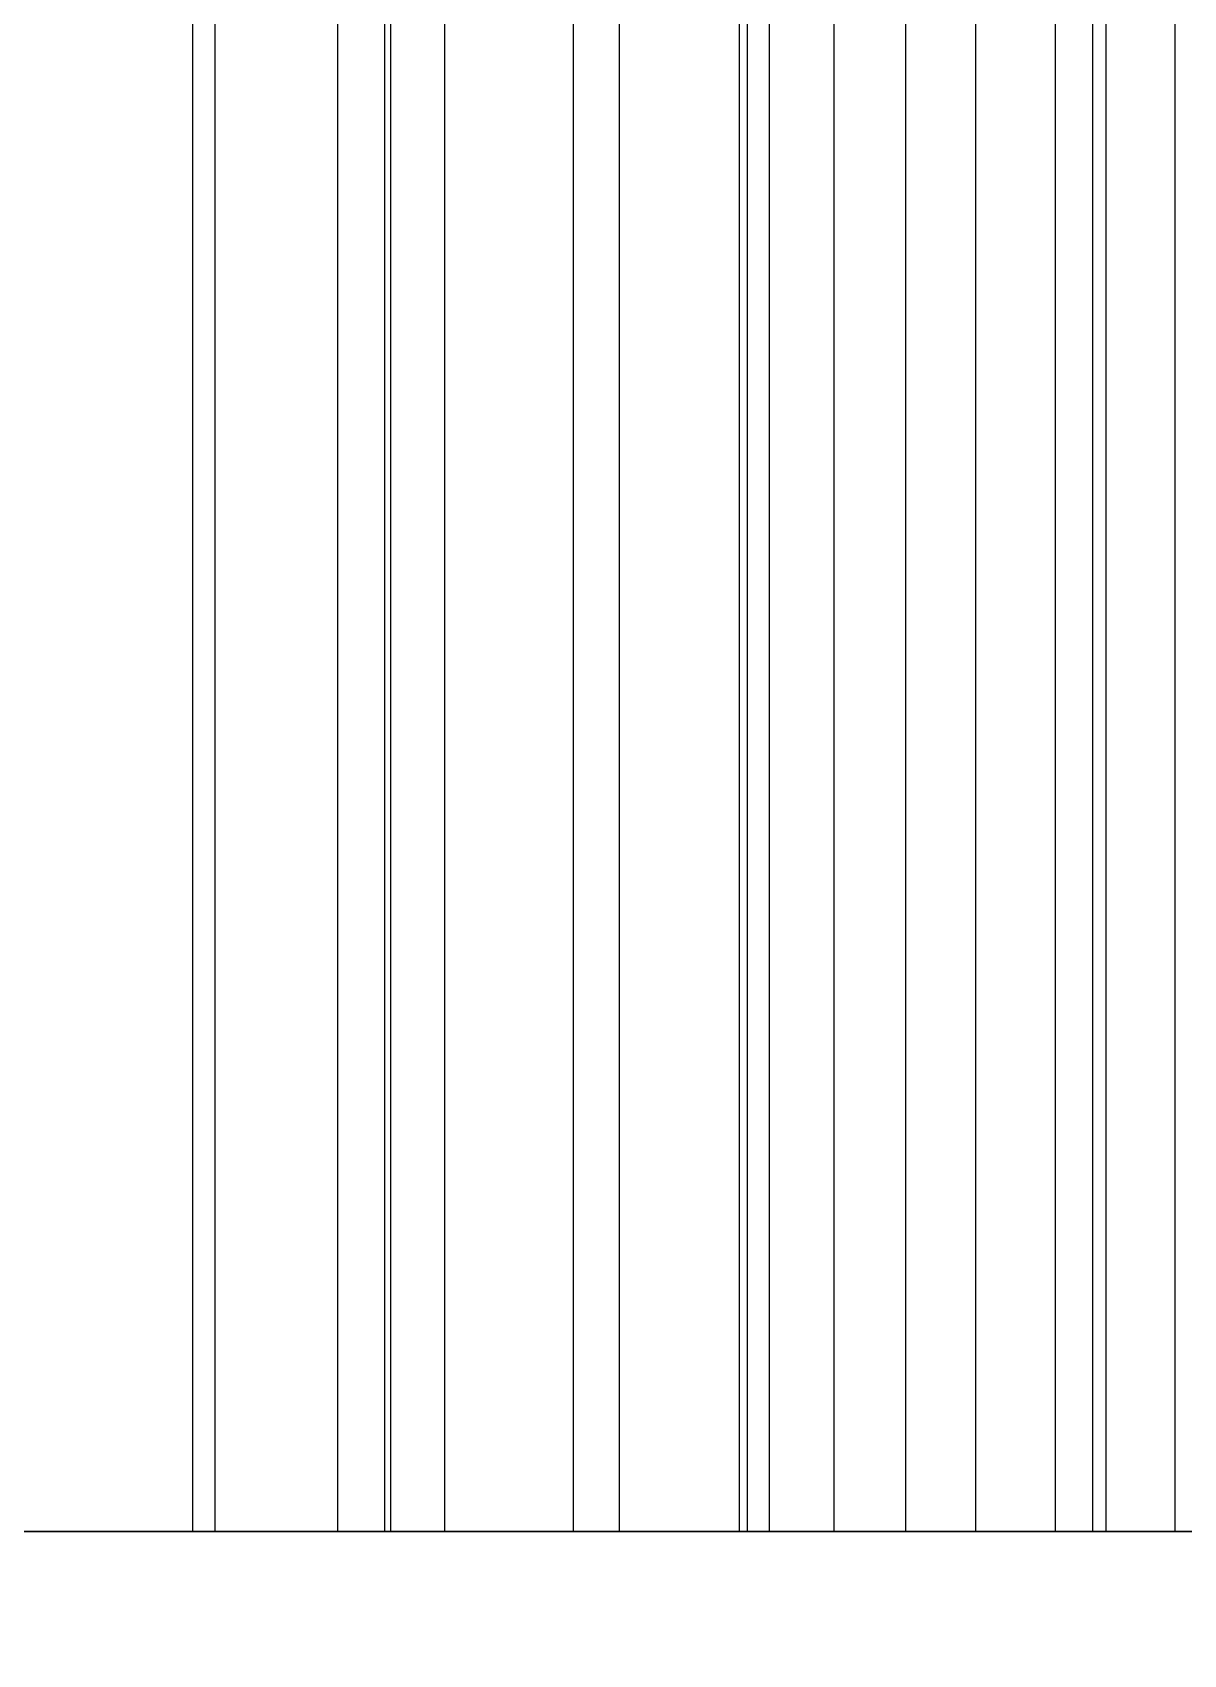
# Model space of a CAD drawing. Extents: x -60 to 60, y -153 to -30.
# Drawn here: x 54.051 to 55.649, y -90.171 to -87.921 of the extents above; entities that cross this region are included whole.
import ezdxf

# ---------------------------------------------------------------- set-up
doc = ezdxf.new("R2010")
doc.units = 0
doc.layers.add('Cut051006', color=7, linetype='CONTINUOUS')

msp = doc.modelspace()

# ---------------------------------------------------------------- linework, layer by layer
at = {"layer": 'Cut051006'}
for p, q in [((54.2733, -87, 73.4065), (54.2733, -90, 73.4065)), ((54.2733, -87, 73.4065), (54.2733, -90, 73.4065)), ((54.2733, -87, 41.2432), (54.2733, -90, 41.2432)), ((54.2733, -87, 41.2432), (54.2733, -90, 41.2432)), ((54.3045, -87, 74.3481), (54.3045, -90, 74.3481)), ((54.3045, -87, 74.3481), (54.3045, -90, 74.3481)), ((54.3045, -87, 40.3015), (54.3045, -90, 40.3015)), ((54.3045, -87, 40.3015), (54.3045, -90, 40.3015)), ((54.4745, -87, 74.245), (54.4745, -90, 74.245)), ((54.4745, -87, 74.245), (54.4745, -90, 74.245)), ((54.4745, -87, 40.4046), (54.4745, -90, 40.4046)), ((54.4745, -87, 40.4046), (54.4745, -90, 40.4046)), ((54.5398, -87, 73.5786), (54.5398, -90, 73.5786)), ((54.5398, -87, 73.5786), (54.5398, -90, 73.5786)), ((54.5398, -87, 41.0711), (54.5398, -90, 41.0711)), ((54.5398, -87, 41.0711), (54.5398, -90, 41.0711)), ((54.5484, -87, 72.4474), (54.5484, -90, 72.4474)), ((54.5484, -87, 72.4474), (54.5484, -90, 72.4474)), ((54.5484, -87, 42.2023), (54.5484, -90, 42.2023)), ((54.5484, -87, 42.2023), (54.5484, -90, 42.2023)), ((54.6231, -87, 73.7591), (54.6231, -90, 73.7591)), ((54.6231, -87, 73.7591), (54.6231, -90, 73.7591)), ((54.6231, -87, 40.8906), (54.6231, -90, 40.8906)), ((54.6231, -87, 40.8906), (54.6231, -90, 40.8906)), ((54.8015, -87, 71.5025), (54.8015, -90, 71.5025)), ((54.8015, -87, 71.5025), (54.8015, -90, 71.5025)), ((54.8015, -87, 43.1471), (54.8015, -90, 43.1471)), ((54.8015, -87, 43.1471), (54.8015, -90, 43.1471)), ((54.8656, -87, 72.4426), (54.8656, -90, 72.4426)), ((54.8656, -87, 72.4426), (54.8656, -90, 72.4426)), ((54.8656, -87, 42.2071), (54.8656, -90, 42.2071)), ((54.8656, -87, 42.2071), (54.8656, -90, 42.2071)), ((55.0318, -87, 72.3336), (55.0318, -90, 72.3336)), ((55.0318, -87, 72.3336), (55.0318, -90, 72.3336)), ((55.0318, -87, 42.3161), (55.0318, -90, 42.3161)), ((55.0318, -87, 42.3161), (55.0318, -90, 42.3161)), ((55.0429, -87, 70.5344), (55.0429, -90, 70.5344)), ((55.0429, -87, 70.5344), (55.0429, -90, 70.5344)), ((55.0429, -87, 44.1153), (55.0429, -90, 44.1153)), ((55.0429, -87, 44.1153), (55.0429, -90, 44.1153)), ((55.0738, -87, 71.6653), (55.0738, -90, 71.6653)), ((55.0738, -87, 71.6653), (55.0738, -90, 71.6653)), ((55.0738, -87, 42.9844), (55.0738, -90, 42.9844)), ((55.0738, -87, 42.9844), (55.0738, -90, 42.9844)), ((55.1633, -87, 71.8428), (55.1633, -90, 71.8428)), ((55.1633, -87, 71.8428), (55.1633, -90, 71.8428)), ((55.1633, -87, 42.8069), (55.1633, -90, 42.8069)), ((55.1633, -87, 42.8069), (55.1633, -90, 42.8069)), ((55.2629, -87, 69.5814), (55.2629, -90, 69.5814)), ((55.2629, -87, 69.5814), (55.2629, -90, 69.5814)), ((55.2629, -87, 45.0683), (55.2629, -90, 45.0683)), ((55.2629, -87, 45.0683), (55.2629, -90, 45.0683)), ((55.3597, -87, 70.5186), (55.3597, -90, 70.5186)), ((55.3597, -87, 70.5186), (55.3597, -90, 70.5186)), ((55.3597, -87, 44.1311), (55.3597, -90, 44.1311)), ((55.3597, -87, 44.1311), (55.3597, -90, 44.1311)), ((55.4704, -87, 68.6054), (55.4704, -90, 68.6054)), ((55.4704, -87, 68.6054), (55.4704, -90, 68.6054)), ((55.4704, -87, 46.0443), (55.4704, -90, 46.0443)), ((55.4704, -87, 46.0443), (55.4704, -90, 46.0443)), ((55.5221, -87, 70.4039), (55.5221, -90, 70.4039)), ((55.5221, -87, 70.4039), (55.5221, -90, 70.4039)), ((55.5221, -87, 44.2458), (55.5221, -90, 44.2458)), ((55.5221, -87, 44.2458), (55.5221, -90, 44.2458)), ((55.5408, -87, 69.7345), (55.5408, -90, 69.7345)), ((55.5408, -87, 69.7345), (55.5408, -90, 69.7345)), ((55.5408, -87, 44.9152), (55.5408, -90, 44.9152)), ((55.5408, -87, 44.9152), (55.5408, -90, 44.9152)), ((55.6364, -87, 69.9088), (55.6364, -90, 69.9088)), ((55.6364, -87, 69.9088), (55.6364, -90, 69.9088)), ((55.6364, -87, 44.7409), (55.6364, -90, 44.7409)), ((55.6364, -87, 44.7409), (55.6364, -90, 44.7409))]:
    msp.add_line(p, q, dxfattribs=at)
for centre in [(0, -90), (0, -90), (0, -93), (0, -93)]:
    msp.add_circle(centre, 60, dxfattribs=at)
for points, degree in [([(54.3045, -90, 74.3481), (54.1464, -90, 74.3197), (53.9874, -90, 74.3418)], 2), ([(53.9874, -90, 40.3078), (54.1464, -90, 40.33), (54.3045, -90, 40.3015)], 2), ([(54.3045, -90, 74.3481), (54.1464, -90, 74.3197), (53.9874, -90, 74.3418)], 2), ([(53.9874, -90, 40.3078), (54.1464, -90, 40.33), (54.3045, -90, 40.3015)], 2), ([(54.2733, -90, 73.4065), (54.3928, -90, 73.5138), (54.5398, -90, 73.5786)], 2), ([(54.5398, -90, 41.0711), (54.3928, -90, 41.1359), (54.2733, -90, 41.2432)], 2), ([(54.2733, -90, 73.4065), (54.3928, -90, 73.5138), (54.5398, -90, 73.5786)], 2), ([(54.5398, -90, 41.0711), (54.3928, -90, 41.1359), (54.2733, -90, 41.2432)], 2), ([(54.6231, -90, 73.7591), (54.4745, -90, 74.245)], 1), ([(54.4745, -90, 40.4046), (54.6231, -90, 40.8906)], 1), ([(54.6231, -90, 73.7591), (54.4745, -90, 74.245)], 1), ([(54.4745, -90, 40.4046), (54.6231, -90, 40.8906)], 1), ([(54.8656, -90, 72.4426), (54.7066, -90, 72.4197), (54.5484, -90, 72.4474)], 2), ([(54.5484, -90, 42.2023), (54.7066, -90, 42.23), (54.8656, -90, 42.2071)], 2), ([(54.8656, -90, 72.4426), (54.7066, -90, 72.4197), (54.5484, -90, 72.4474)], 2), ([(54.5484, -90, 42.2023), (54.7066, -90, 42.23), (54.8656, -90, 42.2071)], 2), ([(54.8015, -90, 71.5025), (54.9247, -90, 71.6056), (55.0738, -90, 71.6653)], 2), ([(55.0738, -90, 42.9844), (54.9247, -90, 43.0441), (54.8015, -90, 43.1471)], 2), ([(54.8015, -90, 71.5025), (54.9247, -90, 71.6056), (55.0738, -90, 71.6653)], 2), ([(55.0738, -90, 42.9844), (54.9247, -90, 43.0441), (54.8015, -90, 43.1471)], 2), ([(55.1633, -90, 71.8428), (55.0318, -90, 72.3336)], 1), ([(55.0318, -90, 42.3161), (55.1633, -90, 42.8069)], 1), ([(55.1633, -90, 71.8428), (55.0318, -90, 72.3336)], 1), ([(55.0318, -90, 42.3161), (55.1633, -90, 42.8069)], 1), ([(55.3597, -90, 70.5186), (55.2001, -90, 70.5012), (55.0429, -90, 70.5344)], 2), ([(55.0429, -90, 44.1153), (55.2001, -90, 44.1484), (55.3597, -90, 44.1311)], 2), ([(55.3597, -90, 70.5186), (55.2001, -90, 70.5012), (55.0429, -90, 70.5344)], 2), ([(55.0429, -90, 44.1153), (55.2001, -90, 44.1484), (55.3597, -90, 44.1311)], 2), ([(55.2629, -90, 69.5814), (55.3896, -90, 69.6801), (55.5408, -90, 69.7345)], 2), ([(55.5408, -90, 44.9152), (55.3896, -90, 44.9696), (55.2629, -90, 45.0683)], 2), ([(55.2629, -90, 69.5814), (55.3896, -90, 69.6801), (55.5408, -90, 69.7345)], 2), ([(55.5408, -90, 44.9152), (55.3896, -90, 44.9696), (55.2629, -90, 45.0683)], 2), ([(55.7865, -90, 68.5785), (55.6263, -90, 68.5668), (55.4704, -90, 68.6054)], 2), ([(55.4704, -90, 46.0443), (55.6263, -90, 46.0829), (55.7865, -90, 46.0712)], 2), ([(55.7865, -90, 68.5785), (55.6263, -90, 68.5668), (55.4704, -90, 68.6054)], 2), ([(55.4704, -90, 46.0443), (55.6263, -90, 46.0829), (55.7865, -90, 46.0712)], 2), ([(55.6364, -90, 69.9088), (55.5221, -90, 70.4039)], 1), ([(55.5221, -90, 44.2458), (55.6364, -90, 44.7409)], 1), ([(55.6364, -90, 69.9088), (55.5221, -90, 70.4039)], 1), ([(55.5221, -90, 44.2458), (55.6364, -90, 44.7409)], 1)]:
    msp.add_open_spline(points, degree=degree, dxfattribs=at)
for points, degree, knots in [([(54.5484, -90, 72.4474), (54.4668, -90, 72.4615), (54.375, -90, 72.4974), (54.2932, -90, 72.5644), (54.2114, -90, 72.6305), (54.1426, -90, 72.7293), (54.1111, -90, 72.841), (54.0786, -90, 72.9524), (54.0846, -90, 73.0726), (54.119, -90, 73.172), (54.1528, -90, 73.2722), (54.2117, -90, 73.3512), (54.2733, -90, 73.4065)], 3, [0, 0, 0, 0, 0.558599, 0.558599, 0.558599, 1.1172, 1.1172, 1.1172, 1.6758, 1.6758, 1.6758, 2.2344, 2.2344, 2.2344, 2.2344]), ([(54.2733, -90, 41.2432), (54.2117, -90, 41.2985), (54.1528, -90, 41.3775), (54.119, -90, 41.4777), (54.0846, -90, 41.5771), (54.0786, -90, 41.6973), (54.1111, -90, 41.8087), (54.1426, -90, 41.9204), (54.2114, -90, 42.0192), (54.2932, -90, 42.0853), (54.375, -90, 42.1523), (54.4668, -90, 42.1882), (54.5484, -90, 42.2023)], 3, [0, 0, 0, 0, 0.558599, 0.558599, 0.558599, 1.1172, 1.1172, 1.1172, 1.6758, 1.6758, 1.6758, 2.2344, 2.2344, 2.2344, 2.2344]), ([(54.5484, -90, 72.4474), (54.4668, -90, 72.4615), (54.375, -90, 72.4974), (54.2932, -90, 72.5644), (54.2114, -90, 72.6305), (54.1426, -90, 72.7293), (54.1111, -90, 72.841), (54.0786, -90, 72.9524), (54.0846, -90, 73.0726), (54.119, -90, 73.172), (54.1528, -90, 73.2722), (54.2117, -90, 73.3512), (54.2733, -90, 73.4065)], 3, [0, 0, 0, 0, 0.558599, 0.558599, 0.558599, 1.1172, 1.1172, 1.1172, 1.6758, 1.6758, 1.6758, 2.2344, 2.2344, 2.2344, 2.2344]), ([(54.2733, -90, 41.2432), (54.2117, -90, 41.2985), (54.1528, -90, 41.3775), (54.119, -90, 41.4777), (54.0846, -90, 41.5771), (54.0786, -90, 41.6973), (54.1111, -90, 41.8087), (54.1426, -90, 41.9204), (54.2114, -90, 42.0192), (54.2932, -90, 42.0853), (54.375, -90, 42.1523), (54.4668, -90, 42.1882), (54.5484, -90, 42.2023)], 3, [0, 0, 0, 0, 0.558599, 0.558599, 0.558599, 1.1172, 1.1172, 1.1172, 1.6758, 1.6758, 1.6758, 2.2344, 2.2344, 2.2344, 2.2344]), ([(54.4745, -90, 74.245), (54.4593, -90, 74.296), (54.409, -90, 74.3288), (54.3567, -90, 74.3582), (54.3045, -90, 74.3481)], 2, [0, 0, 0, 0.724386, 0.724386, 1.44877, 1.44877, 1.44877]), ([(54.3045, -90, 40.3015), (54.3567, -90, 40.2915), (54.409, -90, 40.3209), (54.4593, -90, 40.3537), (54.4745, -90, 40.4046)], 2, [0, 0, 0, 0.724386, 0.724386, 1.44877, 1.44877, 1.44877]), ([(54.4745, -90, 74.245), (54.4593, -90, 74.296), (54.409, -90, 74.3288), (54.3567, -90, 74.3582), (54.3045, -90, 74.3481)], 2, [0, 0, 0, 0.724386, 0.724386, 1.44877, 1.44877, 1.44877]), ([(54.3045, -90, 40.3015), (54.3567, -90, 40.2915), (54.409, -90, 40.3209), (54.4593, -90, 40.3537), (54.4745, -90, 40.4046)], 2, [0, 0, 0, 0.724386, 0.724386, 1.44877, 1.44877, 1.44877]), ([(54.5398, -90, 73.5786), (54.5887, -90, 73.5995), (54.6156, -90, 73.6531), (54.6389, -90, 73.7084), (54.6231, -90, 73.7591)], 2, [0, 0, 0, 0.724386, 0.724386, 1.44877, 1.44877, 1.44877]), ([(54.6231, -90, 40.8906), (54.6389, -90, 40.9413), (54.6156, -90, 40.9966), (54.5887, -90, 41.0502), (54.5398, -90, 41.0711)], 2, [0, 0, 0, 0.724386, 0.724386, 1.44877, 1.44877, 1.44877]), ([(54.5398, -90, 73.5786), (54.5887, -90, 73.5995), (54.6156, -90, 73.6531), (54.6389, -90, 73.7084), (54.6231, -90, 73.7591)], 2, [0, 0, 0, 0.724386, 0.724386, 1.44877, 1.44877, 1.44877]), ([(54.6231, -90, 40.8906), (54.6389, -90, 40.9413), (54.6156, -90, 40.9966), (54.5887, -90, 41.0502), (54.5398, -90, 41.0711)], 2, [0, 0, 0, 0.724386, 0.724386, 1.44877, 1.44877, 1.44877]), ([(55.0429, -90, 70.5344), (54.9619, -90, 70.5514), (54.8714, -90, 70.5905), (54.7919, -90, 70.6603), (54.7125, -90, 70.7292), (54.6472, -90, 70.8303), (54.6197, -90, 70.9431), (54.5911, -90, 71.0555), (54.6013, -90, 71.1754), (54.639, -90, 71.2736), (54.6764, -90, 71.3726), (54.738, -90, 71.4495), (54.8015, -90, 71.5025)], 3, [0, 0, 0, 0, 0.558599, 0.558599, 0.558599, 1.1172, 1.1172, 1.1172, 1.6758, 1.6758, 1.6758, 2.2344, 2.2344, 2.2344, 2.2344]), ([(54.8015, -90, 43.1471), (54.738, -90, 43.2002), (54.6764, -90, 43.2771), (54.639, -90, 43.3761), (54.6013, -90, 43.4742), (54.5911, -90, 43.5942), (54.6197, -90, 43.7066), (54.6472, -90, 43.8194), (54.7125, -90, 43.9205), (54.7919, -90, 43.9894), (54.8714, -90, 44.0592), (54.9619, -90, 44.0982), (55.0429, -90, 44.1153)], 3, [0, 0, 0, 0, 0.558599, 0.558599, 0.558599, 1.1172, 1.1172, 1.1172, 1.6758, 1.6758, 1.6758, 2.2344, 2.2344, 2.2344, 2.2344]), ([(55.0429, -90, 70.5344), (54.9619, -90, 70.5514), (54.8714, -90, 70.5905), (54.7919, -90, 70.6603), (54.7125, -90, 70.7292), (54.6472, -90, 70.8303), (54.6197, -90, 70.9431), (54.5911, -90, 71.0555), (54.6013, -90, 71.1754), (54.639, -90, 71.2736), (54.6764, -90, 71.3726), (54.738, -90, 71.4495), (54.8015, -90, 71.5025)], 3, [0, 0, 0, 0, 0.558599, 0.558599, 0.558599, 1.1172, 1.1172, 1.1172, 1.6758, 1.6758, 1.6758, 2.2344, 2.2344, 2.2344, 2.2344]), ([(54.8015, -90, 43.1471), (54.738, -90, 43.2002), (54.6764, -90, 43.2771), (54.639, -90, 43.3761), (54.6013, -90, 43.4742), (54.5911, -90, 43.5942), (54.6197, -90, 43.7066), (54.6472, -90, 43.8194), (54.7125, -90, 43.9205), (54.7919, -90, 43.9894), (54.8714, -90, 44.0592), (54.9619, -90, 44.0982), (55.0429, -90, 44.1153)], 3, [0, 0, 0, 0, 0.558599, 0.558599, 0.558599, 1.1172, 1.1172, 1.1172, 1.6758, 1.6758, 1.6758, 2.2344, 2.2344, 2.2344, 2.2344]), ([(55.0318, -90, 72.3336), (55.0184, -90, 72.385), (54.9693, -90, 72.4196), (54.9181, -90, 72.4508), (54.8656, -90, 72.4426)], 2, [0, 0, 0, 0.724386, 0.724386, 1.44877, 1.44877, 1.44877]), ([(54.8656, -90, 42.2071), (54.9181, -90, 42.1989), (54.9693, -90, 42.2301), (55.0184, -90, 42.2646), (55.0318, -90, 42.3161)], 2, [0, 0, 0, 0.724386, 0.724386, 1.44877, 1.44877, 1.44877]), ([(55.0318, -90, 72.3336), (55.0184, -90, 72.385), (54.9693, -90, 72.4196), (54.9181, -90, 72.4508), (54.8656, -90, 72.4426)], 2, [0, 0, 0, 0.724386, 0.724386, 1.44877, 1.44877, 1.44877]), ([(54.8656, -90, 42.2071), (54.9181, -90, 42.1989), (54.9693, -90, 42.2301), (55.0184, -90, 42.2646), (55.0318, -90, 42.3161)], 2, [0, 0, 0, 0.724386, 0.724386, 1.44877, 1.44877, 1.44877]), ([(55.4704, -90, 68.6054), (55.39, -90, 68.6252), (55.3009, -90, 68.6674), (55.224, -90, 68.74), (55.147, -90, 68.8116), (55.0853, -90, 68.9149), (55.0617, -90, 69.0286), (55.037, -90, 69.142), (55.0514, -90, 69.2614), (55.0926, -90, 69.3582), (55.1334, -90, 69.4558), (55.1976, -90, 69.5306), (55.2629, -90, 69.5814)], 3, [0, 0, 0, 0, 0.558599, 0.558599, 0.558599, 1.1172, 1.1172, 1.1172, 1.6758, 1.6758, 1.6758, 2.2344, 2.2344, 2.2344, 2.2344]), ([(55.2629, -90, 45.0683), (55.1976, -90, 45.1191), (55.1334, -90, 45.1939), (55.0926, -90, 45.2915), (55.0514, -90, 45.3882), (55.037, -90, 45.5077), (55.0617, -90, 45.6211), (55.0853, -90, 45.7347), (55.147, -90, 45.8381), (55.224, -90, 45.9097), (55.3009, -90, 45.9823), (55.39, -90, 46.0244), (55.4704, -90, 46.0443)], 3, [0, 0, 0, 0, 0.558599, 0.558599, 0.558599, 1.1172, 1.1172, 1.1172, 1.6758, 1.6758, 1.6758, 2.2344, 2.2344, 2.2344, 2.2344]), ([(55.4704, -90, 68.6054), (55.39, -90, 68.6252), (55.3009, -90, 68.6674), (55.224, -90, 68.74), (55.147, -90, 68.8116), (55.0853, -90, 68.9149), (55.0617, -90, 69.0286), (55.037, -90, 69.142), (55.0514, -90, 69.2614), (55.0926, -90, 69.3582), (55.1334, -90, 69.4558), (55.1976, -90, 69.5306), (55.2629, -90, 69.5814)], 3, [0, 0, 0, 0, 0.558599, 0.558599, 0.558599, 1.1172, 1.1172, 1.1172, 1.6758, 1.6758, 1.6758, 2.2344, 2.2344, 2.2344, 2.2344]), ([(55.2629, -90, 45.0683), (55.1976, -90, 45.1191), (55.1334, -90, 45.1939), (55.0926, -90, 45.2915), (55.0514, -90, 45.3882), (55.037, -90, 45.5077), (55.0617, -90, 45.6211), (55.0853, -90, 45.7347), (55.147, -90, 45.8381), (55.224, -90, 45.9097), (55.3009, -90, 45.9823), (55.39, -90, 46.0244), (55.4704, -90, 46.0443)], 3, [0, 0, 0, 0, 0.558599, 0.558599, 0.558599, 1.1172, 1.1172, 1.1172, 1.6758, 1.6758, 1.6758, 2.2344, 2.2344, 2.2344, 2.2344]), ([(55.0738, -90, 71.6653), (55.1234, -90, 71.6844), (55.1522, -90, 71.7371), (55.1774, -90, 71.7915), (55.1633, -90, 71.8428)], 2, [0, 0, 0, 0.724386, 0.724386, 1.44877, 1.44877, 1.44877]), ([(55.1633, -90, 42.8069), (55.1774, -90, 42.8582), (55.1522, -90, 42.9126), (55.1234, -90, 42.9652), (55.0738, -90, 42.9844)], 2, [0, 0, 0, 0.724386, 0.724386, 1.44877, 1.44877, 1.44877]), ([(55.0738, -90, 71.6653), (55.1234, -90, 71.6844), (55.1522, -90, 71.7371), (55.1774, -90, 71.7915), (55.1633, -90, 71.8428)], 2, [0, 0, 0, 0.724386, 0.724386, 1.44877, 1.44877, 1.44877]), ([(55.1633, -90, 42.8069), (55.1774, -90, 42.8582), (55.1522, -90, 42.9126), (55.1234, -90, 42.9652), (55.0738, -90, 42.9844)], 2, [0, 0, 0, 0.724386, 0.724386, 1.44877, 1.44877, 1.44877]), ([(55.5221, -90, 70.4039), (55.5105, -90, 70.4557), (55.4626, -90, 70.492), (55.4125, -90, 70.5249), (55.3597, -90, 70.5186)], 2, [0, 0, 0, 0.724386, 0.724386, 1.44877, 1.44877, 1.44877]), ([(55.3597, -90, 44.1311), (55.4125, -90, 44.1247), (55.4626, -90, 44.1577), (55.5105, -90, 44.1939), (55.5221, -90, 44.2458)], 2, [0, 0, 0, 0.724386, 0.724386, 1.44877, 1.44877, 1.44877]), ([(55.5221, -90, 70.4039), (55.5105, -90, 70.4557), (55.4626, -90, 70.492), (55.4125, -90, 70.5249), (55.3597, -90, 70.5186)], 2, [0, 0, 0, 0.724386, 0.724386, 1.44877, 1.44877, 1.44877]), ([(55.3597, -90, 44.1311), (55.4125, -90, 44.1247), (55.4626, -90, 44.1577), (55.5105, -90, 44.1939), (55.5221, -90, 44.2458)], 2, [0, 0, 0, 0.724386, 0.724386, 1.44877, 1.44877, 1.44877]), ([(55.8303, -90, 66.6627), (55.7507, -90, 66.6853), (55.6631, -90, 66.7305), (55.5887, -90, 66.8057), (55.5143, -90, 66.88), (55.4562, -90, 66.9854), (55.4366, -90, 67.0998), (55.4159, -90, 67.214), (55.4344, -90, 67.3329), (55.479, -90, 67.4282), (55.5231, -90, 67.5243), (55.5899, -90, 67.5968), (55.657, -90, 67.6452)], 3, [0, 0, 0, 0, 0.558599, 0.558599, 0.558599, 1.1172, 1.1172, 1.1172, 1.6758, 1.6758, 1.6758, 2.2344, 2.2344, 2.2344, 2.2344]), ([(55.657, -90, 47.0044), (55.5899, -90, 47.0529), (55.5231, -90, 47.1254), (55.479, -90, 47.2215), (55.4344, -90, 47.3168), (55.4159, -90, 47.4357), (55.4366, -90, 47.5499), (55.4562, -90, 47.6643), (55.5143, -90, 47.7697), (55.5887, -90, 47.8439), (55.6631, -90, 47.9192), (55.7507, -90, 47.9644), (55.8303, -90, 47.987)], 3, [0, 0, 0, 0, 0.558599, 0.558599, 0.558599, 1.1172, 1.1172, 1.1172, 1.6758, 1.6758, 1.6758, 2.2344, 2.2344, 2.2344, 2.2344]), ([(55.8303, -90, 66.6627), (55.7507, -90, 66.6853), (55.6631, -90, 66.7305), (55.5887, -90, 66.8057), (55.5143, -90, 66.88), (55.4562, -90, 66.9854), (55.4366, -90, 67.0998), (55.4159, -90, 67.214), (55.4344, -90, 67.3329), (55.479, -90, 67.4282), (55.5231, -90, 67.5243), (55.5899, -90, 67.5968), (55.657, -90, 67.6452)], 3, [0, 0, 0, 0, 0.558599, 0.558599, 0.558599, 1.1172, 1.1172, 1.1172, 1.6758, 1.6758, 1.6758, 2.2344, 2.2344, 2.2344, 2.2344]), ([(55.657, -90, 47.0044), (55.5899, -90, 47.0529), (55.5231, -90, 47.1254), (55.479, -90, 47.2215), (55.4344, -90, 47.3168), (55.4159, -90, 47.4357), (55.4366, -90, 47.5499), (55.4562, -90, 47.6643), (55.5143, -90, 47.7697), (55.5887, -90, 47.8439), (55.6631, -90, 47.9192), (55.7507, -90, 47.9644), (55.8303, -90, 47.987)], 3, [0, 0, 0, 0, 0.558599, 0.558599, 0.558599, 1.1172, 1.1172, 1.1172, 1.6758, 1.6758, 1.6758, 2.2344, 2.2344, 2.2344, 2.2344]), ([(55.5408, -90, 69.7345), (55.591, -90, 69.7519), (55.6216, -90, 69.8035), (55.6487, -90, 69.857), (55.6364, -90, 69.9088)], 2, [0, 0, 0, 0.724386, 0.724386, 1.44877, 1.44877, 1.44877]), ([(55.6364, -90, 44.7409), (55.6487, -90, 44.7926), (55.6216, -90, 44.8462), (55.591, -90, 44.8978), (55.5408, -90, 44.9152)], 2, [0, 0, 0, 0.724386, 0.724386, 1.44877, 1.44877, 1.44877]), ([(55.5408, -90, 69.7345), (55.591, -90, 69.7519), (55.6216, -90, 69.8035), (55.6487, -90, 69.857), (55.6364, -90, 69.9088)], 2, [0, 0, 0, 0.724386, 0.724386, 1.44877, 1.44877, 1.44877]), ([(55.6364, -90, 44.7409), (55.6487, -90, 44.7926), (55.6216, -90, 44.8462), (55.591, -90, 44.8978), (55.5408, -90, 44.9152)], 2, [0, 0, 0, 0.724386, 0.724386, 1.44877, 1.44877, 1.44877])]:
    msp.add_open_spline(points, degree=degree, knots=knots, dxfattribs=at)

doc.saveas('drawing.dxf')
